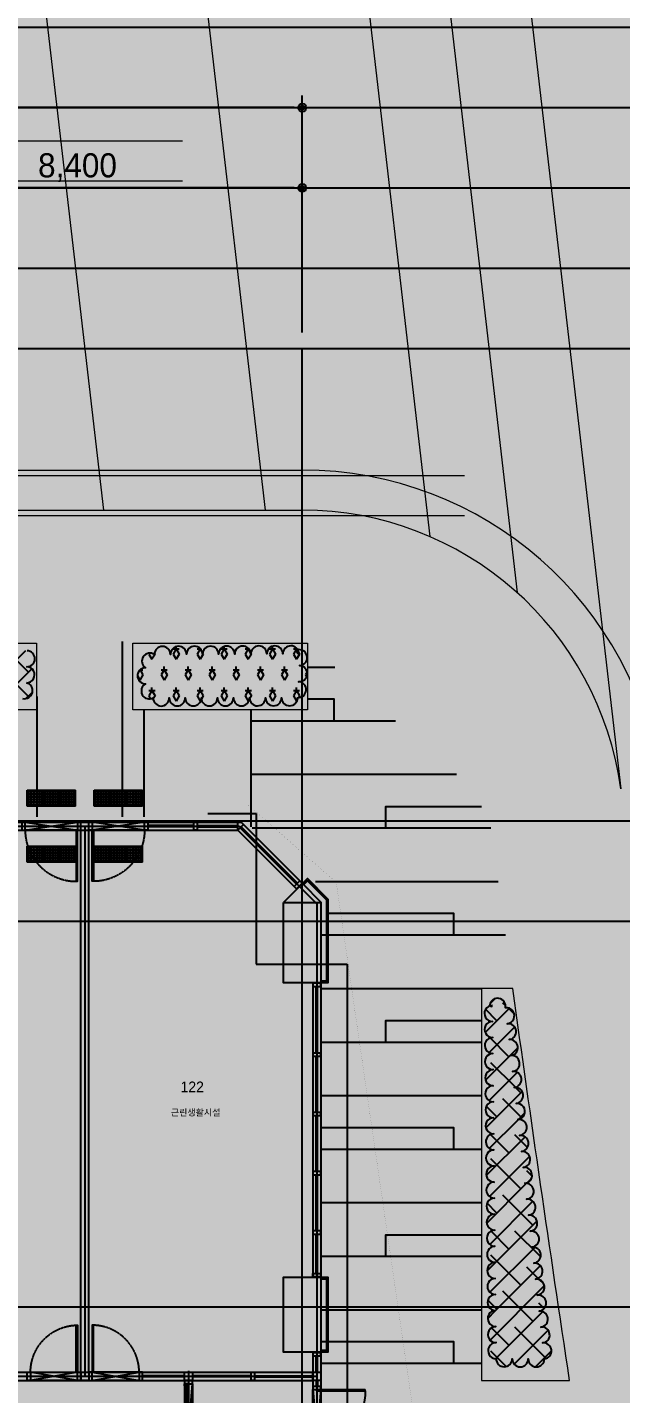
# Model space of a CAD drawing. Header units: millimetres. Extents: x -223175 to 287756, y -120611 to 352956.
# Drawn here: x 160687 to 171775, y 286208 to 311726 of the extents above; entities that cross this region are included whole.
import ezdxf
from ezdxf.enums import TextEntityAlignment as Align

# ---------------------------------------------------------------- set-up
doc = ezdxf.new("R2010")
doc.units = ezdxf.units.MM
doc.header["$LTSCALE"] = 50
doc.header["$PDMODE"] = 35
for name, pattern in [('CENTER2', [1.125, 0.75, -0.125, 0.125, -0.125]), ('XREF 평면도$0$CEN', [62, 60, -1, 0, -1]), ('XREF 평면도$0$CENTER', [50.8, 31.75, -6.35, 6.35, -6.35]), ('XREF 평면도$0$DASHEDX2', [38.1, 25.4, -12.7]), ('XREF 평면도$0$HIDDEN', [0.375, 0.25, -0.125]), ('XREF 평면도$0$PHANTOM', [25, 20, -1, 1, -1, 1, -1])]:
    doc.linetypes.add(name, pattern=pattern)
doc.layers.get('DEFPOINTS').update_dxf_attribs({"color": 108})
for name, color, linetype in [('A-TEXT-1', 3, 'Continuous'), ('I-CL-OPEN', 1, 'Continuous'), ('I-FL-DOOR', 4, 'Continuous'), ('I-SOLID(제외영역)', 253, 'Continuous'), ('XREF 평면도$0$0-조경ha', 251, 'Continuous'), ('XREF 평면도$0$_관목_Out', 8, 'Continuous'), ('XREF 평면도$0$_관목_Plant', 42, 'Continuous'), ('XREF 평면도$0$CEN', 1, 'XREF 평면도$0$CEN'), ('XREF 평면도$0$CENTER', 14, 'XREF 평면도$0$CENTER'), ('XREF 평면도$0$CON', 2, 'Continuous'), ('XREF 평면도$0$DIM', 7, 'Continuous'), ('XREF 평면도$0$DOOR', 4, 'Continuous'), ('XREF 평면도$0$F_HAT', 8, 'Continuous'), ('XREF 평면도$0$FIN', 11, 'Continuous'), ('XREF 평면도$0$SITE', 1, 'XREF 평면도$0$PHANTOM'), ('XREF 평면도$0$wal1', 4, 'Continuous'), ('XREF 평면도$0$WG', 4, 'Continuous'), ('XREF 평면도$0$WID', 4, 'Continuous'), ('XREF 평면도$0$건축한계선', 2, 'XREF 평면도$0$DASHEDX2'), ('XREF 평면도$0$재료분리대', 9, 'Continuous'), ('XREF 평면도$0$점자경고블럭', 7, 'Continuous'), ('XREF 평면도$0$점자블럭', 8, 'Continuous'), ('XREF 평면도$0$점자유도블럭', 7, 'Continuous')]:
    doc.layers.add(name, color=color, linetype=linetype)
doc.layers.add('XREF 평면도$0$0-조경pl', color=6, linetype='Continuous', lineweight=0)
doc.layers.add('XREF 평면도$0$0개선도로', color=7, linetype='Continuous', lineweight=0)
doc.styles.add('XREF 평면도$0$돋움', font='')
doc.styles.add('YE-TEXT', font='HY울릉도l.ttf')
doc.styles.get('XREF 평면도$0$돋움').set_extended_font_data('Dotum')
doc.dimstyles.new('XREF 평면도$0$50', dxfattribs={"dimscale": 50, "dimtxt": 3, "dimasz": 1, "dimexe": 1.5, "dimexo": 2, "dimgap": 0.75, "dimtad": 1, "dimdec": 0, "dimdsep": 46, "dimlunit": 6, "dimtxsty": 'XREF 평면도$0$돋움', "dimblk": 'XREF 평면도$0$DIMDOT', "dimcen": -1, "dimdle": 1.5, "dimclrt": 3, "dimadec": 8, "dimazin": 0, "dimtfac": 1, "dimtdec": 0, "dimtix": 1, "dimtmove": 2, "dimatfit": 3, "dimldrblk": 'XREF 평면도$0$DIMDOT', "dimfxl": 1, "dimarcsym": 0})
pattern_1 = [(45, (-71433.13, -101284.68), (-224.5064, 224.5064), []), (135, (-71433.13, -101284.68), (-673.5192, 224.5064), [793.75, -476.25])]

# ---------------------------------------------------------------- blocks, each defined once
blk = doc.blocks.new('XREF 평면도$0$1층조경')
at = {"layer": 'XREF 평면도$0$_관목_Plant'}
h = blk.add_hatch(dxfattribs=at)
h.set_pattern_fill('HMALCHAE', color=256, scale=600, style=0)
h.set_pattern_definition([(240, (-71433.13, -101284.68), (225, -389.71143), [112.5, -337.5]), (300, (-71433.13, -101284.68), (450, -3e-07), [112.5, -337.5]), (0, (-71489.38, -101284.68), (225, 389.71143), [112.5, -337.5]), (90, (-71433.13, -101284.68), (-225, 389.71143), [60, -719.42286]), (300, (-71489.44, -101382.2), (450, -3e-07), [112.5, -337.5]), (240, (-71376.8, -101382.2), (225, -389.71143), [112.5, -337.5])])
edge = h.paths.add_edge_path()
edge.add_arc((94179, 198640), 150, 0.2457, 180.2457)
edge.add_arc((93879, 198639), 150, 0.2457, 180.2457)
edge.add_arc((93579, 198637), 150, 0.2457, 180.2457)
edge.add_arc((93279, 198636), 150, 0.2457, 180.2457)
edge.add_arc((92979, 198635), 150, 0.2457, 180.2457)
edge.add_arc((92679, 198633), 150, 0.2457, 180.2457)
edge.add_arc((92379, 198632), 150, 0.2457, 180.2457)
edge.add_arc((92079, 198631), 150, 0.2457, 180.2457)
edge.add_arc((91779, 198630), 150, 0.2457, 180.2457)
edge.add_arc((91546, 198504), 150, 56.1824, 236.1824)
edge.add_arc((91463, 198230), 150, 90.2608, 270.2608)
edge.add_arc((91535, 197948), 150, 118.2905, 298.2905)
edge.add_arc((91756, 197816), 150, 180.1123, 0.1123)
edge.add_arc((92056, 197816), 150, 180.1123, 0.1123)
edge.add_arc((92356, 197817), 150, 180.1123, 0.1123)
edge.add_arc((92656, 197818), 150, 180.1123, 0.1123)
edge.add_arc((92956, 197818), 150, 180.1123, 0.1123)
edge.add_arc((93256, 197819), 150, 180.1123, 0.1123)
edge.add_arc((93556, 197819), 150, 180.1123, 0.1123)
edge.add_arc((93856, 197820), 150, 180.1123, 0.1123)
edge.add_arc((94156, 197821), 150, 180.1123, 0.1123)
edge.add_arc((94315, 197971), 150, 266.4534, 86.4534)
edge.add_arc((94333, 198270), 150, 266.4534, 86.4534)
edge.add_arc((94333, 198569), 150, 273.5546, 93.5546)
edge.add_arc((94327, 198680), 39.4, 93.5546, 273.5546)
h = blk.add_hatch(dxfattribs=at)
h.set_pattern_fill('ANSI38', color=256, scale=100, style=0)
h.set_pattern_definition(pattern_1)
edge = h.paths.add_edge_path()
edge.add_arc((89097, 198622), 150, 0.2591, 180.2591)
edge.add_arc((88797, 198621), 150, 0.2591, 180.2591)
edge.add_arc((88497, 198620), 150, 0.2591, 180.2591)
edge.add_arc((88197, 198618), 150, 0.2591, 180.2591)
edge.add_arc((87897, 198617), 150, 0.2591, 180.2591)
edge.add_arc((87597, 198616), 150, 0.2591, 180.2591)
edge.add_arc((87297, 198614), 150, 0.2591, 180.2591)
edge.add_arc((86997, 198613), 150, 0.2591, 180.2591)
edge.add_arc((86697, 198611), 150, 0.2591, 180.2591)
edge.add_arc((86397, 198610), 150, 0.2591, 180.2591)
edge.add_arc((86097, 198609), 150, 0.2591, 180.2591)
edge.add_arc((85797, 198607), 150, 0.2591, 180.2591)
edge.add_arc((85497, 198606), 150, 0.2591, 180.2591)
edge.add_arc((85197, 198605), 150, 0.2591, 180.2591)
edge.add_arc((84897, 198603), 150, 0.2591, 180.2591)
edge.add_arc((84597, 198602), 150, 0.2591, 180.2591)
edge.add_arc((84297, 198601), 150, 0.2591, 180.2591)
edge.add_arc((83997, 198599), 150, 0.2591, 180.2591)
edge.add_arc((83697, 198598), 150, 0.2591, 180.2591)
edge.add_arc((83397, 198597), 150, 0.2591, 180.2591)
edge.add_arc((83097, 198595), 150, 0.2591, 180.2591)
edge.add_arc((82946, 198445), 150, 89.5624, 269.5624)
edge.add_arc((82944, 198145), 150, 89.5624, 269.5624)
edge.add_arc((83055, 197895), 150, 138.2507, 318.2507)
edge.add_arc((83317, 197795), 150, 180.1191, 0.1191)
edge.add_arc((83617, 197796), 150, 180.1191, 0.1191)
edge.add_arc((83917, 197796), 150, 180.1191, 0.1191)
edge.add_arc((84217, 197797), 150, 180.1191, 0.1191)
edge.add_arc((84517, 197798), 150, 180.1191, 0.1191)
edge.add_arc((84817, 197798), 150, 180.1191, 0.1191)
edge.add_arc((85117, 197799), 150, 180.1191, 0.1191)
edge.add_arc((85417, 197799), 150, 180.1191, 0.1191)
edge.add_arc((85717, 197800), 150, 180.1191, 0.1191)
edge.add_arc((86017, 197801), 150, 180.1191, 0.1191)
edge.add_arc((86317, 197801), 150, 180.1191, 0.1191)
edge.add_arc((86617, 197802), 150, 180.1191, 0.1191)
edge.add_arc((86917, 197803), 150, 180.1191, 0.1191)
edge.add_arc((87217, 197803), 150, 180.1191, 0.1191)
edge.add_arc((87517, 197804), 150, 180.1191, 0.1191)
edge.add_arc((87817, 197804), 150, 180.1191, 0.1191)
edge.add_arc((88117, 197805), 150, 180.1191, 0.1191)
edge.add_arc((88417, 197806), 150, 180.1191, 0.1191)
edge.add_arc((88717, 197806), 150, 180.1191, 0.1191)
edge.add_arc((89017, 197807), 150, 180.1191, 0.1191)
edge.add_arc((89202, 197953), 150, 256.1815, 76.1815)
edge.add_arc((89241, 198249), 150, 269.0106, 89.0106)
edge.add_arc((89246, 198549), 150, 269.0106, 89.0106)
edge.add_arc((89248, 198661), 37.7, 89.0106, 269.0106)
h = blk.add_hatch(dxfattribs=at)
h.set_pattern_fill('ANSI38', color=256, scale=100, style=0)
h.set_pattern_definition(pattern_1)
edge = h.paths.add_edge_path()
edge.add_arc((97945, 191925), 150, 90.6193, 270.6193)
edge.add_arc((97949, 191625), 150, 90.6193, 270.6193)
edge.add_arc((97952, 191325), 150, 90.6193, 270.6193)
edge.add_arc((97955, 191025), 150, 90.6193, 270.6193)
edge.add_arc((97958, 190725), 150, 90.6193, 270.6193)
edge.add_arc((97962, 190425), 150, 90.6193, 270.6193)
edge.add_arc((97965, 190125), 150, 90.6193, 270.6193)
edge.add_arc((97968, 189825), 150, 90.6193, 270.6193)
edge.add_arc((97971, 189525), 150, 90.6193, 270.6193)
edge.add_arc((97975, 189226), 150, 90.6193, 270.6193)
edge.add_arc((97978, 188926), 150, 90.6193, 270.6193)
edge.add_arc((97981, 188626), 150, 90.6193, 270.6193)
edge.add_arc((97984, 188326), 150, 90.6193, 270.6193)
edge.add_arc((97988, 188026), 150, 90.6193, 270.6193)
edge.add_arc((97991, 187726), 150, 90.6193, 270.6193)
edge.add_arc((97994, 187426), 150, 90.6193, 270.6193)
edge.add_arc((97997, 187126), 150, 90.6193, 270.6193)
edge.add_arc((98000, 186826), 150, 90.6193, 270.6193)
edge.add_arc((98004, 186526), 150, 90.6193, 270.6193)
edge.add_arc((98007, 186226), 150, 90.6193, 270.6193)
edge.add_arc((98010, 185926), 150, 90.6193, 270.6193)
edge.add_arc((98013, 185626), 150, 90.6193, 270.6193)
edge.add_arc((98165, 185475), 150, 179.7381, 359.7381)
edge.add_arc((98465, 185474), 150, 179.7381, 359.7381)
edge.add_arc((98765, 185472), 150, 179.7381, 359.7381)
edge.add_arc((98899, 185621), 150, 276.3131, 96.3131)
edge.add_arc((98866, 185919), 150, 276.3131, 96.3131)
edge.add_arc((98833, 186217), 150, 276.3131, 96.3131)
edge.add_arc((98800, 186515), 150, 276.3131, 96.3131)
edge.add_arc((98767, 186813), 150, 276.3131, 96.3131)
edge.add_arc((98734, 187112), 150, 276.3131, 96.3131)
edge.add_arc((98701, 187410), 150, 276.3131, 96.3131)
edge.add_arc((98668, 187708), 150, 276.3131, 96.3131)
edge.add_arc((98635, 188006), 150, 276.3131, 96.3131)
edge.add_arc((98602, 188304), 150, 276.3131, 96.3131)
edge.add_arc((98569, 188603), 150, 276.3131, 96.3131)
edge.add_arc((98536, 188901), 150, 276.3131, 96.3131)
edge.add_arc((98503, 189199), 150, 276.3131, 96.3131)
edge.add_arc((98470, 189497), 150, 276.3131, 96.3131)
edge.add_arc((98437, 189795), 150, 276.3131, 96.3131)
edge.add_arc((98404, 190093), 150, 276.3131, 96.3131)
edge.add_arc((98371, 190392), 150, 276.3131, 96.3131)
edge.add_arc((98338, 190690), 150, 276.3131, 96.3131)
edge.add_arc((98305, 190988), 150, 276.3131, 96.3131)
edge.add_arc((98272, 191286), 150, 276.3131, 96.3131)
edge.add_arc((98239, 191584), 150, 276.3131, 96.3131)
edge.add_arc((98206, 191883), 150, 276.3131, 96.3131)
edge.add_arc((98042, 192058), 150, 349.8988, 169.8988)
edge.add_arc((97919, 192080), 25.3, 169.8988, 349.8988)
at = {"layer": 'XREF 평면도$0$0-조경ha'}
for p, q in [((91036, 195597), (91036, 198874)), ((89436, 195597), (89436, 197841)), ((91436, 195597), (91436, 197597)), ((93436, 195409), (93436, 197597))]:
    blk.add_line(p, q, dxfattribs=at)
for points in [[(94488, 198391), (95000, 198391)], [(94989, 197391), (94989, 197791), (94488, 197791)], [(93436, 197391), (96137, 197391)], [(93436, 196391), (97273, 196391)], [(95951, 195391), (95951, 195791), (97741, 195791)], [(93454, 195391), (97916, 195391)], [(94638, 194391), (98051, 194391)], [(97227, 193391), (97227, 193791), (94872, 193791)], [(94741, 193391), (98188, 193391)], [(94741, 192391), (97742, 192391)], [(95952, 191391), (95952, 191791), (97742, 191791)], [(94741, 191391), (97742, 191391)], [(94741, 190391), (97742, 190391)], [(97227, 189391), (97227, 189791), (94741, 189791)], [(94741, 189391), (97742, 189391)], [(94741, 188391), (97742, 188391)], [(95952, 187391), (95952, 187791), (97742, 187791)], [(94741, 187391), (97742, 187391)], [(94741, 186391), (97742, 186391)], [(97227, 185391), (97227, 185791), (94741, 185791)], [(94741, 185391), (97742, 185391)]]:
    blk.add_lwpolyline(points, dxfattribs=at)
at = {"layer": 'XREF 평면도$0$0-조경pl'}
for points in [[(82692, 198841), (89429, 198841), (89429, 197597), (82692, 197597)], [(91229, 198841), (94488, 198841), (94488, 197597), (91229, 197597)]]:
    blk.add_lwpolyline(points, close=True, dxfattribs=at)
blk.add_lwpolyline([(98326, 192391), (97742, 192391), (97742, 185072), (99387, 185072, -0.002956)], format="xyb", close=True, dxfattribs=at)
at = {"layer": 'XREF 평면도$0$_관목_Out'}
for points in [[(94329, 198641, 1), (94029, 198639, 1), (93729, 198638, 1), (93429, 198637, 1), (93129, 198635, 1), (92829, 198634, 1), (92529, 198633, 1), (92229, 198632, 1), (91929, 198630, 1), (91629, 198629, 1), (91629, 198629, 1), (91462, 198380, 1), (91462, 198380, 1), (91463, 198080, 1), (91463, 198080, 1), (91606, 197816, 1), (91606, 197816, 1), (91906, 197816, 1), (92206, 197817, 1), (92506, 197817, 1), (92806, 197818, 1), (93106, 197819, 1), (93406, 197819, 1), (93706, 197820, 1), (94006, 197820, 1), (94306, 197821, 1), (94306, 197821, 1), (94324, 198120, 1), (94343, 198420, 1), (94343, 198420, 1), (94324, 198719, 1)], [(97944, 192075, 1), (97947, 191775, 1), (97950, 191475, 1), (97953, 191175, 1), (97957, 190875, 1), (97960, 190575, 1), (97963, 190275, 1), (97966, 189975, 1), (97970, 189675, 1), (97973, 189376, 1), (97976, 189076, 1), (97979, 188776, 1), (97983, 188476, 1), (97986, 188176, 1), (97989, 187876, 1), (97992, 187576, 1), (97996, 187276, 1), (97999, 186976, 1), (98002, 186676, 1), (98005, 186376, 1), (98009, 186076, 1), (98012, 185776, 1), (98015, 185476, 1), (98015, 185476, 1), (98315, 185474, 1), (98615, 185473, 1), (98915, 185472, 1), (98915, 185472, 1), (98882, 185770, 1), (98849, 186068, 1), (98816, 186366, 1), (98783, 186664, 1), (98750, 186963, 1), (98717, 187261, 1), (98684, 187559, 1), (98651, 187857, 1), (98618, 188155, 1), (98585, 188453, 1), (98552, 188752, 1), (98519, 189050, 1), (98486, 189348, 1), (98453, 189646, 1), (98420, 189944, 1), (98387, 190243, 1), (98354, 190541, 1), (98321, 190839, 1), (98288, 191137, 1), (98255, 191435, 1), (98222, 191733, 1), (98189, 192032, 1), (98189, 192032, 1), (97894, 192084, 1)]]:
    blk.add_lwpolyline(points, format="xyb", close=True, dxfattribs=at)
for points in [[(89167, 197807, 1), (89238, 198099, 1)], [(89238, 198099, 1), (89243, 198399, 1), (89249, 198698, 1)]]:
    blk.add_lwpolyline(points, format="xyb", dxfattribs=at)
blk = doc.blocks.new('XREF 평면도$0$2층근생문')
at = {"layer": 'I-CL-OPEN'}
blk.add_lwpolyline([(0, 60), (0, 1040), (150, 60), (150, 1040), (0, 60)], dxfattribs=at)
at = {"layer": 'I-FL-DOOR', "color": 4, "linetype": 'Continuous'}
blk.add_lwpolyline([(0, 85), (-955, 85), (-955, 60), (0, 60), (0, 85)], dxfattribs=at)
at = {"layer": 'I-FL-DOOR', "color": 1, "linetype": 'CENTER2', "lineweight": -3}
blk.add_arc((0, 85), 955, 90, 180, dxfattribs=at)
at = {"layer": 'XREF 평면도$0$WID'}
for points in [[(0, 1100), (0, 1040), (150, 1040), (150, 1100)], [(0, 60), (0, 0), (150, 0), (150, 60)]]:
    blk.add_lwpolyline(points, close=True, dxfattribs=at)
at = {"layer": 'XREF 평면도$0$재료분리대'}
for p, q in [((0, 1040), (0, 60)), ((150, 60), (150, 1040))]:
    blk.add_line(p, q, dxfattribs=at)
blk = doc.blocks.new('XREF 평면도$0$자동문1')
at = {"layer": 'I-CL-OPEN'}
blk.add_lwpolyline([(72756, 61204), (74606, 61204), (72756, 61354), (74606, 61354), (72756, 61204)], dxfattribs=at)
at = {"layer": 'I-FL-DOOR'}
for p, q in [((74606, 61354), (72756, 61354)), ((72806, 61279), (73656, 61279)), ((73706, 61329), (74556, 61329)), ((74556, 61279), (73706, 61279)), ((72756, 61204), (74606, 61204)), ((72806, 61229), (73656, 61229))]:
    blk.add_line(p, q, dxfattribs=at)
at = {"layer": 'I-FL-DOOR', "color": 1}
blk.add_line((73681, 61154), (73681, 61404), dxfattribs=at)
at = {"layer": 'I-FL-DOOR'}
for points in [[(72806, 61260), (72806, 61279), (72756, 61279), (72756, 61229), (72806, 61229), (72806, 61248)], [(73706, 61298), (73706, 61279), (73656, 61279), (73656, 61329), (73706, 61329), (73706, 61310)], [(73656, 61260), (73656, 61279), (73706, 61279), (73706, 61229), (73656, 61229), (73656, 61248)]]:
    blk.add_lwpolyline(points, dxfattribs=at)
at = {"layer": 'I-FL-DOOR', "color": 252}
for points in [[(73671, 61248), (72791, 61248), (72791, 61260), (73671, 61260)], [(74571, 61298), (73691, 61298), (73691, 61310), (74571, 61310)]]:
    blk.add_lwpolyline(points, close=True, dxfattribs=at)
blk.add_lwpolyline([(73885, 61404), (73935, 61404), (74285, 61404)], dxfattribs=at)
at = {"layer": 'I-FL-DOOR'}
blk.add_lwpolyline([(74556, 61310), (74556, 61329), (74581, 61329, -1), (74581, 61279), (74556, 61279), (74556, 61298)], format="xyb", dxfattribs=at)
at = {"layer": 'I-FL-DOOR', "color": 252}
blk.add_solid([(73885, 61404), (74035, 61404), (73885, 61404), (74035, 61429)], dxfattribs=at)
at = {"layer": 'XREF 평면도$0$DOOR'}
for points in [[(72706, 61204), (72756, 61204), (72756, 61354), (72706, 61354)], [(74606, 61204), (74656, 61204), (74656, 61354), (74606, 61354)]]:
    blk.add_lwpolyline(points, close=True, dxfattribs=at)
blk = doc.blocks.new('XREF 평면도$0$근생출입구-2')
at = {"layer": 'I-CL-OPEN'}
blk.add_lwpolyline([(886253, 245402), (884573, 245402), (886253, 245552), (884573, 245552), (886253, 245402)], dxfattribs=at)
at = {"layer": 'I-FL-DOOR', "color": 4, "linetype": 'Continuous'}
for p, q in [((884573, 245477), (884573, 244577)), ((884598, 245477), (884573, 245477)), ((884598, 245477), (884598, 244577)), ((886228, 245477), (886228, 244577)), ((886228, 245477), (886253, 245477)), ((886253, 245477), (886253, 244577)), ((884598, 244577), (884573, 244577)), ((886228, 244577), (886253, 244577))]:
    blk.add_line(p, q, dxfattribs=at)
at = {"layer": 'I-FL-DOOR', "color": 1, "linetype": 'CENTER2', "lineweight": -3}
for centre, start, end in [((884628, 245363), 267.8766, 2.8221), ((886199, 245363), 177.1779, 272.1234)]:
    blk.add_arc(centre, 787, start, end, dxfattribs=at)
at = {"layer": 'XREF 평면도$0$WID', "elevation": 0}
for points in [[(884513, 245402), (884513, 245552), (884573, 245552), (884573, 245402)], [(886313, 245402), (886313, 245552), (886253, 245552), (886253, 245402)]]:
    blk.add_lwpolyline(points, close=True, dxfattribs=at)
at = {"layer": 'XREF 평면도$0$재료분리대'}
for p, q in [((886253, 245552), (884573, 245552)), ((886253, 245402), (884573, 245402))]:
    blk.add_line(p, q, dxfattribs=at)
blk = doc.blocks.new('XREF 평면도$0$A$C19973816')
at = {"layer": 'XREF 평면도$0$점자경고블럭', "color": 12}
for p, q in [((0, 300), (0, 0)), ((0, 300), (300, 300)), ((300, 300), (300, 0)), ((300, 0), (0, 0))]:
    blk.add_line(p, q, dxfattribs=at)
at = {"layer": 'XREF 평면도$0$점자경고블럭', "color": 253}
for centre in [(25, 275), (75, 275), (125, 275), (175, 275), (225, 275), (275, 275), (25, 225), (25, 175), (25, 125), (25, 75), (25, 25), (75, 225), (75, 175), (75, 125), (75, 75), (75, 25), (125, 225), (125, 175), (125, 125), (125, 75), (125, 25), (175, 225), (175, 175), (175, 125), (175, 75), (175, 25), (225, 225), (225, 175), (225, 125), (225, 75), (225, 25), (275, 225), (275, 175), (275, 125), (275, 75), (275, 25)]:
    blk.add_circle(centre, 17.5, dxfattribs=at)
blk = doc.blocks.new('XREF 평면도$0$장애인점자블럭')
at = {"layer": 'XREF 평면도$0$점자유도블럭', "xscale": -1, "rotation": 180}
blk.add_blockref('XREF 평면도$0$A$C19973816', (0, 0), dxfattribs=at)
blk = doc.blocks.new('XREF 평면도$0$근생문')
at = {"layer": 'I-CL-OPEN'}
blk.add_lwpolyline([(127404, 231303), (128284, 231303), (127404, 231153), (128284, 231153), (127404, 231303)], dxfattribs=at)
at = {"layer": 'I-FL-DOOR', "color": 4, "linetype": 'Continuous'}
blk.add_lwpolyline([(128259, 231153), (128259, 230273), (128284, 230273), (128284, 231153), (128259, 231153)], dxfattribs=at)
at = {"layer": 'I-FL-DOOR', "color": 1, "linetype": 'CENTER2', "lineweight": -3}
blk.add_arc((128284, 231153), 880, 180, 268.3721, dxfattribs=at)
at = {"layer": 'XREF 평면도$0$WID'}
for points in [[(127344, 231153), (127404, 231153), (127404, 231303), (127344, 231303)], [(128284, 231153), (128344, 231153), (128344, 231303), (128284, 231303)]]:
    blk.add_lwpolyline(points, close=True, dxfattribs=at)
at = {"layer": 'XREF 평면도$0$재료분리대'}
for p, q in [((128284, 231303), (127404, 231303)), ((127404, 231153), (128284, 231153))]:
    blk.add_line(p, q, dxfattribs=at)
blk = doc.blocks.new('XREF 평면도$0$DIMDOT')
at = {"color": 0}
blk.add_line((-2, 0), (2, 0), dxfattribs=at)
for radius in [0.5, 0.25]:
    blk.add_circle((0, 0), radius, dxfattribs=at)
blk = doc.blocks.new('*D2092')
at = {"layer": 'DEFPOINTS', "color": 0}
for p in [(123825, 310226), (123825, 305726), (165825, 305726)]:
    blk.add_point(p, dxfattribs=at)
at = {"layer": 'XREF 평면도$0$DIM', "color": 0, "lineweight": -2, "ltscale": 1e-05}
for p, q in [((123825, 306026), (123825, 310451)), ((165825, 306026), (165825, 310451)), ((165675, 310226), (123975, 310226))]:
    blk.add_line(p, q, dxfattribs=at)
at = {"layer": 'XREF 평면도$0$DIM', "color": 0, "linetype": 'ByBlock', "lineweight": -2, "xscale": 150, "yscale": 150, "zscale": 150, "rotation": 180}
blk.add_blockref('XREF 평면도$0$DIMDOT', (123825, 310226), dxfattribs=at)
at = {"layer": 'XREF 평면도$0$DIM', "color": 0, "linetype": 'ByBlock', "lineweight": -2, "xscale": 150, "yscale": 150, "zscale": 150}
blk.add_blockref('XREF 평면도$0$DIMDOT', (165825, 310226), dxfattribs=at)
at = {"layer": 'XREF 평면도$0$DIM', "color": 3, "insert": (144825, 310607), "char_height": 450, "attachment_point": 5, "style": 'XREF 평면도$0$돋움'}
blk.add_mtext('42,000', dxfattribs=at)
blk = doc.blocks.new('*D2097')
at = {"layer": 'DEFPOINTS', "color": 0}
for p in [(157425, 308726), (157425, 305726), (165825, 305726)]:
    blk.add_point(p, dxfattribs=at)
at = {"layer": 'XREF 평면도$0$DIM', "color": 0, "lineweight": -2, "ltscale": 1e-05}
for p, q in [((157425, 306026), (157425, 308951)), ((165825, 306026), (165825, 308951)), ((165675, 308726), (157575, 308726))]:
    blk.add_line(p, q, dxfattribs=at)
at = {"layer": 'XREF 평면도$0$DIM', "color": 0, "linetype": 'ByBlock', "lineweight": -2, "xscale": 150, "yscale": 150, "zscale": 150, "rotation": 180}
blk.add_blockref('XREF 평면도$0$DIMDOT', (157425, 308726), dxfattribs=at)
at = {"layer": 'XREF 평면도$0$DIM', "color": 0, "linetype": 'ByBlock', "lineweight": -2, "xscale": 150, "yscale": 150, "zscale": 150}
blk.add_blockref('XREF 평면도$0$DIMDOT', (165825, 308726), dxfattribs=at)
at = {"layer": 'XREF 평면도$0$DIM', "color": 3, "insert": (161625, 309107), "char_height": 450, "attachment_point": 5, "style": 'XREF 평면도$0$돋움'}
blk.add_mtext('8,400', dxfattribs=at)

msp = doc.modelspace()

# ---------------------------------------------------------------- hatches: boundary and pattern name
at = {"layer": 'I-SOLID(제외영역)', "ltscale": 0.5}
h = msp.add_hatch(color=253, dxfattribs=at)
h.dxf.hatch_style = 1
h.paths.add_polyline_path([(107817.9932, 312724.6809), (107817.9932, 244617.0602), (184614.5896, 244617.0602), (184614.5896, 312724.6809)])
h.paths.add_polyline_path([(143274.9138, 271631.6924), (140474.9138, 271631.6924), (140474.9138, 278831.6924), (143274.9138, 278831.6924), (143274.9138, 284356.6924), (147974.9138, 284356.6924), (147974.9138, 283111.6924), (148824.9138, 283111.6924), (148824.9138, 278581.6924), (146104.9138, 278581.6924), (146104.9138, 278331.6924), (154149.9138, 278331.6924), (154149.9138, 276381.6924), (166174.9138, 276381.6924), (166174.9138, 273881.6924), (154149.9138, 273881.6924), (154149.9138, 272131.6924), (145764.9138, 272131.6924), (145764.9138, 271881.6924), (148624.9138, 271881.6924), (148574.9138, 271756.6924), (148574.9138, 267351.6924), (147974.9138, 267351.6924), (147974.9138, 266231.6924), (145564.9138, 266231.6924), (145564.9138, 265981.6924), (143274.9138, 265981.6924), (143274.9138, 266231.6924)], flags=16)
h.paths.add_polyline_path([(132374.9138, 271631.6924), (137044.9138, 271631.6924), (137044.9138, 270991.6924), (137274.9138, 270991.6924), (137274.9138, 269231.6924), (138074.9138, 269231.6924), (138074.9138, 265981.6924), (133724.9138, 265981.6924), (133724.9138, 269031.6924), (132374.9138, 269031.6924)], flags=16)
at = {"layer": 'XREF 평면도$0$F_HAT', "ltscale": 10}
h = msp.add_hatch(dxfattribs=at)
h.set_pattern_fill('EARTH', color=256, scale=200, style=0)
h.set_pattern_definition([(0, (-162118.8, 210702.1), (1270, 1270), [1270, -1270]), (0, (-162118.8, 211178.4), (1270, 1270), [1270, -1270]), (0, (-162118.8, 211654.6), (1270, 1270), [1270, -1270]), (90, (-161960.1, 211813.4), (-1270, 1270), [1270, -1270]), (90, (-161483.8, 211813.4), (-1270, 1270), [1270, -1270]), (90, (-161007.6, 211813.4), (-1270, 1270), [1270, -1270])])
edge = h.paths.add_edge_path()
edge.add_arc((122303.7168, 296707.3663), 6000, 90, 180, ccw=False)
edge.add_line((122303.7168, 302707.3663), (165827.6734, 302707.3663))
edge.add_arc((165827.6734, 296707.3663), 6000, 7.60009137, 90, ccw=False)
edge.add_line((171774.9654, 297500.9141), (172788.1157, 290234.6073))
edge.add_line((172788.1157, 290234.6073), (178227.6237, 258587.7343))
edge.add_line((178227.6237, 258587.7343), (179127.1938, 254142.4001))
edge.add_arc((169203.4195, 252731.001), 10023.6392, 270.05453158, 8.09454977, ccw=False)
edge.add_line((169212.9595, 242707.3663), (169212.9595, 242607.3663))
edge.add_line((169212.9595, 242607.3663), (122303.7168, 242607.3663))
edge.add_line((122303.7168, 247707.3663), (122303.7168, 242707.3663))
edge.add_arc((122303.7168, 248707.3663), 6000, 180, 270, ccw=False)
edge.add_line((116303.7168, 248707.3663), (116309.7336, 266200.3281))
edge.add_arc((122288.1993, 266344.9108), 5980.2137, 125.6384541, 181.385366, ccw=False)
edge.add_line((118803.7168, 271205.0896), (118803.7168, 254450.007))
edge.add_line((118803.7168, 254450.007), (123023.5841, 250204.7065))
edge.add_line((123023.5841, 250204.7065), (171064.5974, 250204.7065))
edge.add_line((171064.5974, 250204.7065), (176114.5896, 256405.3162))
edge.add_line((176114.5896, 256405.3162), (169292.7739, 297201.4016))
edge.add_line((169292.7739, 297201.4016), (165913.8508, 300207.3663))
edge.add_line((165913.8508, 300207.3663), (123023.5841, 300226.1632))
edge.add_line((123023.5841, 300226.1632), (118808.5174, 295969.5262))
edge.add_line((118808.5174, 295969.5262), (118803.7168, 279258.2952))
edge.add_arc((122339.6839, 284163.5339), 6046.8529, 183.43849468, 234.21385338, ccw=False)
edge.add_line((116303.7168, 283800.8616), (116303.7168, 296707.3663))

# ---------------------------------------------------------------- linework, layer by layer
at = {"color": 8, "const_width": 500, "flags": 128}
for points in [[(164166.5094, 311047.3322), (167146.6025, 311392.3612)], [(161266.9231, 310006.9481), (164247.0162, 310351.9771)], [(164327.5229, 309656.622), (167307.6161, 310001.6511)], [(161427.9366, 308616.238), (164408.0297, 308961.267)], [(164488.5365, 308265.9119), (167468.6296, 308610.941)], [(161588.9501, 307225.5278), (164569.0433, 307570.5569)], [(164649.55, 306875.2018), (167629.6431, 307220.2308)], [(161749.9637, 305834.8177), (164730.0568, 306179.8467)], [(164810.5636, 305484.4917), (167790.6567, 305829.5207)], [(161910.9772, 304444.1076), (164891.0703, 304789.1366)], [(164971.5771, 304093.7816), (167951.6702, 304438.8106)]]:
    msp.add_lwpolyline(points, dxfattribs=at)
at = {"color": 3, "linetype": 'XREF 평면도$0$HIDDEN', "ltscale": 700, "elevation": 0.0001}
msp.add_lwpolyline([(124684.9153, 297041.6924), (164964.9153, 297041.6924), (164964.9153, 294226.6924), (166664.9153, 294226.6924), (166664.9153, 256236.6924), (164964.9153, 256236.6924), (164964.9153, 253421.6924), (124684.9153, 253421.6924), (124684.9153, 256236.6924), (122984.9153, 256236.6924), (122984.9153, 294226.6924), (124684.9153, 294226.6924)], close=True, dxfattribs=at)
at = {"layer": 'DEFPOINTS'}
for points in [[(107279.1227, 311726.1632), (187614.5896, 311726.1632), (187614.5896, 238704.7065), (107279.1227, 238704.7065)], [(108779.1227, 310226.1632), (186114.5896, 310226.1632), (186114.5896, 240204.7065), (108779.1227, 240204.7065)], [(110279.1227, 308726.1632), (184614.5896, 308726.1632), (184614.5896, 241704.7065), (110279.1227, 241704.7065)], [(111779.1227, 307226.1632), (183114.5896, 307226.1632), (183114.5896, 243204.7065), (111779.1227, 243204.7065)], [(113279.1227, 305726.1632), (181614.5896, 305726.1632), (181614.5896, 244704.7065), (113279.1227, 244704.7065)]]:
    msp.add_lwpolyline(points, close=True, dxfattribs=at)
at = {"layer": 'XREF 평면도$0$0개선도로'}
for points in [[(169254.9956, 319266.459), (171774.9654, 297500.9141)], [(168206.4094, 315280.9523), (169840.3641, 301168.1189)], [(166857.4475, 313889.8578), (168209.1982, 302214.4835)], [(160954.2589, 312707.4981), (162112.0536, 302707.3663)], [(163969.7085, 312747.1456), (165132.0934, 302707.3663)], [(87876.894, 309607.3663), (163586.2006, 309607.3663)], [(87876.894, 308857.3663), (163586.2006, 308857.3663)], [(122303.7168, 303457.3663), (165827.6734, 303457.3663)], [(122303.7168, 303357.3663), (168854.3902, 303357.3663)], [(122303.7168, 302707.3663), (165827.6734, 302707.3663)], [(122303.7168, 302607.3663), (168854.3902, 302607.3663)]]:
    msp.add_lwpolyline(points, dxfattribs=at)
for radius in [6750, 6000]:
    msp.add_arc((165827.6734, 296707.3663), radius, 7.60009137, 90, dxfattribs=at)
at = {"layer": 'XREF 평면도$0$CEN', "color": 1, "ltscale": 300}
for p, q in [((165824.9138, 244704.7065), (165824.9138, 305726.1632)), ((165824.9138, 244704.7065), (165824.9138, 305726.1632)), ((113279.1227, 296906.6924), (181614.5896, 296906.6924)), ((113279.1227, 295031.6924), (181614.5896, 295031.6924)), ((113279.1227, 295031.6924), (181614.5896, 295031.6924)), ((113279.1227, 287831.6924), (181614.5896, 287831.6924)), ((113279.1227, 287831.6924), (181614.5896, 287831.6924))]:
    msp.add_line(p, q, dxfattribs=at)
at = {"layer": 'XREF 평면도$0$CENTER', "linetype": 'Continuous'}
for p, q in [((124999.9134, 296806.6924), (164649.9138, 296806.6924)), ((161762.4138, 296806.6924), (161762.4138, 286531.6924)), ((164649.9138, 296806.6924), (166099.9138, 295356.6924)), ((166099.9138, 295356.6924), (166099.9138, 254806.6924)), ((163699.9138, 286631.6924), (163699.9138, 284431.6924)), ((123549.9138, 286531.6924), (166099.9138, 286531.6924))]:
    msp.add_line(p, q, dxfattribs=at)
at = {"layer": 'XREF 평면도$0$CON'}
for p, q in [((165827.9468, 295734.7254), (165474.9138, 295381.6924)), ((165827.9468, 295734.7254), (166174.9138, 295387.7584)), ((166174.9138, 295387.7584), (166174.9138, 295381.6924))]:
    msp.add_line(p, q, dxfattribs=at)
for points in [[(165474.9138, 295381.6924), (166174.9138, 295381.6924), (166174.9138, 293881.6924), (165474.9138, 293881.6924)], [(166174.9138, 288381.6924), (166174.9138, 286981.6924), (165474.9138, 286981.6924), (165474.9138, 288381.6924)]]:
    msp.add_lwpolyline(points, close=True, dxfattribs=at)
at = {"layer": 'XREF 평면도$0$FIN'}
for points in [[(165827.9468, 295734.7254), (165919.8707, 295826.6493), (166304.9138, 295441.6062), (166304.9138, 293881.6924), (166174.9138, 293881.6924)], [(165849.16, 295713.5122), (165919.8707, 295784.2229), (166274.9138, 295429.1798), (166274.9138, 293911.6924), (166174.9138, 293911.6924)], [(166174.9138, 288381.6924), (166304.9138, 288381.6924), (166304.9138, 286981.6924), (166174.9138, 286981.6924)], [(166174.9138, 288351.6924), (166274.9138, 288351.6924), (166274.9138, 287011.6924), (166174.9138, 287011.6924)]]:
    msp.add_lwpolyline(points, dxfattribs=at)
at = {"layer": 'XREF 평면도$0$SITE', "color": 1, "ltscale": 300, "const_width": 200}
msp.add_lwpolyline([(123023.5841, 300226.1632), (118779.1227, 295981.7019), (118779.1227, 254449.1679), (123023.5841, 250204.7065), (171064.5974, 250204.7065), (176114.5896, 256405.3162, -0.0165654568), (169283.2711, 297268.2216), (165920.9421, 300226.1632)], format="xyb", close=True, dxfattribs=at)
at = {"layer": 'XREF 평면도$0$wal1', "linetype": 'XREF 평면도$0$HIDDEN', "ltscale": 1000}
for p, q in [((161687.4138, 286606.6931), (161687.4138, 296731.6924)), ((161837.4138, 286606.6931), (161837.4138, 296731.6924))]:
    msp.add_line(p, q, dxfattribs=at)
at = {"layer": 'XREF 평면도$0$WG', "color": 105}
for p, q in [((163798.1638, 296818.6924), (162937.4798, 296818.6924)), ((163798.1638, 296794.6924), (162937.4798, 296794.6924)), ((163858.1638, 296818.6924), (164618.8478, 296818.6924)), ((163858.1638, 296794.6924), (164618.8478, 296794.6924)), ((164680.366, 296793.2107), (165733.9016, 295739.6752)), ((164663.3955, 296776.2401), (165716.931, 295722.7046)), ((166087.9138, 292568.3604), (166087.9138, 293811.6924)), ((166111.9138, 292568.3604), (166111.9138, 293811.6924)), ((166087.9138, 291461.6944), (166087.9138, 292508.3644)), ((166111.9138, 291461.6944), (166111.9138, 292508.3644)), ((166087.9138, 290355.0284), (166087.9138, 291401.6984)), ((166111.9138, 290355.0284), (166111.9138, 291401.6984)), ((166087.9138, 289248.3624), (166087.9138, 290295.0324)), ((166111.9138, 289248.3624), (166111.9138, 290295.0324)), ((166087.9138, 288451.6924), (166087.9138, 289188.3624)), ((166111.9138, 288451.6924), (166111.9138, 289188.3624)), ((166087.9138, 286606.6924), (166087.9138, 286911.6924)), ((166111.9138, 286606.6924), (166111.9138, 286911.6924)), ((163624.9138, 286543.6924), (162837.4138, 286543.6924)), ((163624.9138, 286519.6924), (162837.4138, 286519.6924)), ((164869.9138, 286543.6924), (163774.9138, 286543.6924)), ((164869.9138, 286519.6924), (163774.9138, 286519.6924)), ((164929.9138, 286543.6924), (166024.9138, 286543.6924)), ((164929.9138, 286519.6924), (166024.9138, 286519.6924)), ((166087.9138, 286456.6924), (166087.9138, 286344.1924)), ((166111.9138, 286456.6924), (166111.9138, 286344.1924))]:
    msp.add_line(p, q, dxfattribs=at)
at = {"layer": 'XREF 평면도$0$WID'}
for p, q in [((157784.9138, 296881.6924), (164680.9798, 296881.6924)), ((164618.8478, 296731.6924), (164618.8478, 296881.6924)), ((164724.9138, 296837.7584), (164618.8478, 296731.6924)), ((164680.9798, 296881.6924), (165778.4493, 295784.2229)), ((157784.9138, 296731.6924), (164618.8478, 296731.6924)), ((164618.8478, 296731.6924), (165672.3833, 295678.1569)), ((166024.9138, 293871.6924), (166024.9138, 288391.6924)), ((166174.9138, 293871.6924), (166174.9138, 288391.6924)), ((166024.9138, 286971.6924), (166024.9138, 279791.6924)), ((166174.9138, 286971.6924), (166174.9138, 279801.6924)), ((123624.9138, 286606.6924), (166024.9138, 286606.6924)), ((123624.9138, 286456.6924), (166024.9138, 286456.6924))]:
    msp.add_line(p, q, dxfattribs=at)
for points in [[(163858.1638, 296881.6924), (163858.1638, 296731.6924), (163798.1638, 296731.6924), (163798.1638, 296881.6924)], [(165672.3833, 295678.1569), (165778.4493, 295784.2229), (165820.8757, 295741.7965), (165714.8097, 295635.7305)], [(166024.9138, 293811.6924), (166174.9138, 293811.6924), (166174.9138, 293871.6924), (166024.9138, 293871.6924)], [(166024.9138, 292508.3604), (166174.9138, 292508.3604), (166174.9138, 292568.3604), (166024.9138, 292568.3604)], [(166024.9138, 291401.6944), (166174.9138, 291401.6944), (166174.9138, 291461.6944), (166024.9138, 291461.6944)], [(166024.9138, 290295.0284), (166174.9138, 290295.0284), (166174.9138, 290355.0284), (166024.9138, 290355.0284)], [(166024.9138, 289188.3624), (166174.9138, 289188.3624), (166174.9138, 289248.3624), (166024.9138, 289248.3624)], [(166024.9138, 288451.6924), (166174.9138, 288451.6924), (166174.9138, 288391.6924), (166024.9138, 288391.6924)], [(166024.9138, 286911.6924), (166174.9138, 286911.6924), (166174.9138, 286971.6924), (166024.9138, 286971.6924)], [(161687.4138, 286606.6924), (161837.4138, 286606.6924), (161837.4138, 286456.6924), (161687.4138, 286456.6924)], [(163624.9138, 286606.6924), (163774.9138, 286606.6924), (163774.9138, 286456.6924), (163624.9138, 286456.6924)], [(164869.9138, 286456.6924), (164869.9138, 286606.6924), (164929.9138, 286606.6924), (164929.9138, 286456.6924)], [(166024.9138, 286606.6924), (166174.9138, 286606.6924), (166174.9138, 286456.6924), (166024.9138, 286456.6924)]]:
    msp.add_lwpolyline(points, close=True, dxfattribs=at)
at = {"layer": 'XREF 평면도$0$건축한계선', "color": 2, "linetype": 'XREF 평면도$0$DASHEDX2', "ltscale": 30, "const_width": 1, "flags": 128}
msp.add_lwpolyline([(124266.2248, 297226.1632), (121779.1227, 294739.0612), (121779.1227, 255691.8086), (124266.2248, 253204.7065), (169638.8274, 253204.7065), (172895.2629, 257203.1058, -0.0155536727), (166459.1969, 295756.9813), (164789.1595, 297226.1632)], format="xyb", close=True, dxfattribs=at)

# ---------------------------------------------------------------- block references
msp.add_blockref('XREF 평면도$0$1층조경', (71433.1273, 101384.675))
at = {"xscale": -1}
for name, p, rotation in [('XREF 평면도$0$근생문', (33343.5822, 517759.5673), 180), ('XREF 평면도$0$근생출입구-2', (411576.9341, 1170857.5436), 89.99999999999997)]:
    msp.add_blockref(name, p, dxfattribs=dict(at, rotation=rotation))
for name, p, rotation in [('XREF 평면도$0$근생문', (290181.2453, 517759.5673), 180), ('XREF 평면도$0$자동문1', (102420.5747, 359150.5431), 270)]:
    msp.add_blockref(name, p, dxfattribs=dict(rotation=rotation))
at = {"layer": 'XREF 평면도$0$WID', "rotation": 90.00000000000001}
msp.add_blockref('XREF 평면도$0$2층근생문', (161687.4138, 296731.6917), dxfattribs=at)
at = {"layer": 'XREF 평면도$0$WID', "xscale": -1, "rotation": 270}
msp.add_blockref('XREF 평면도$0$2층근생문', (161837.4138, 296731.6917), dxfattribs=at)
at = {"layer": 'XREF 평면도$0$점자블럭', "xscale": -1}
for p in [(160987.4138, 297481.6924), (161287.4138, 297481.6924), (161587.4138, 297481.6924), (162237.4138, 297481.6924), (162537.4138, 297481.6924), (162837.4138, 297481.6924), (160987.4138, 296431.6924), (161287.4138, 296431.6924), (161587.4138, 296431.6924), (162237.4138, 296431.6924), (162537.4138, 296431.6924), (162837.4138, 296431.6924)]:
    msp.add_blockref('XREF 평면도$0$장애인점자블럭', p, dxfattribs=at)

# ---------------------------------------------------------------- texts
at = {"layer": 'A-TEXT-1', "style": 'YE-TEXT'}
msp.add_text('122', height=200, dxfattribs=at).set_placement((163550.53, 291777.3528), align=Align.BOTTOM_LEFT)
msp.add_text('근린생활시설', height=120, dxfattribs=at).set_placement((163832.5686, 291459.452), align=Align.MIDDLE_CENTER)

# ---------------------------------------------------------------- dimensions: what is measured, and where the dimension line sits
at = {"layer": 'XREF 평면도$0$DIM', "ltscale": 1e-05}
for base, p2, picture, middle in [((123824.9138, 310226.1632), (123824.9138, 305726.1632), '*D2092', (144824.9138, 310607.3199)), ((157424.9138, 308726.1632), (157424.9138, 305726.1632), '*D2097', (161624.9138, 309107.3199))]:
    dim = msp.add_linear_dim(base=base, p1=(165824.9138, 305726.1632), p2=p2, dimstyle='XREF 평면도$0$50', override={"dimscale": 150}, dxfattribs=at)
    dim.commit()
    dim.dimension.update_dxf_attribs({"geometry": picture, "text_midpoint": middle})

doc.saveas('drawing.dxf')
